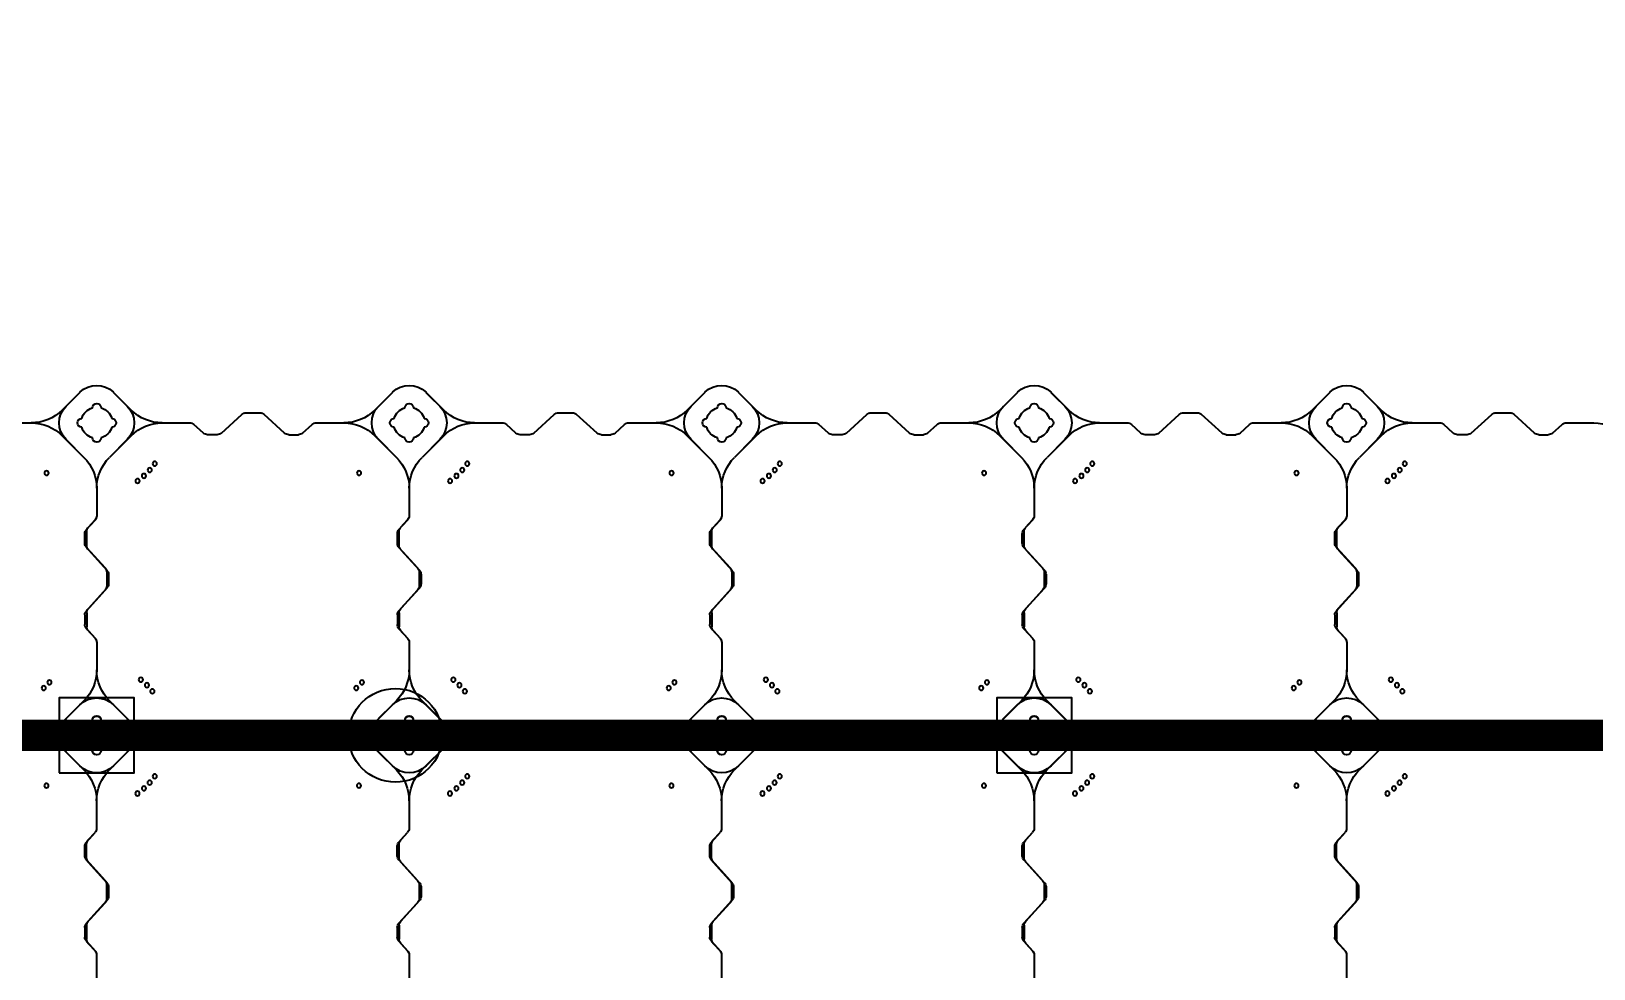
# Model space of a CAD drawing. Header units: millimetres. Extents: x -1612139 to -1260738, y 1141106 to 1536160.
# Drawn here: x -1316624 to -1314124, y 1255438 to 1256938 of the extents above; entities that cross this region are included whole.
import ezdxf

# ---------------------------------------------------------------- set-up
doc = ezdxf.new("R2010")
doc.units = ezdxf.units.MM
doc.header["$LTSCALE"] = 10
doc.layers.get('0').update_dxf_attribs({"linetype": 'CONTINUOUS'})
doc.layers.get('DEFPOINTS').update_dxf_attribs({"linetype": 'CONTINUOUS'})
doc.layers.add('W-FLOAT_BOWL浮筒', color=253, linetype='CONTINUOUS')
doc.styles.add('STANDARD_T3', font='simplex.shx', dxfattribs={"width": 0.7, "bigfont": 'gbcbig.shx'})
doc.dimstyles.new('W&&200', dxfattribs={"dimtxt": 700, "dimasz": 200, "dimexe": 500, "dimexo": 600, "dimgap": 200, "dimtad": 1, "dimdec": 0, "dimzin": 0, "dimdsep": 46, "dimtxsty": 'STANDARD_T3', "dimcen": 0.09, "dimclrd": 1, "dimclre": 1, "dimclrt": 7, "dimazin": 2, "dimtfac": 1, "dimtdec": 0, "dimtix": 1, "dimtmove": 2, "dimatfit": 3, "dimfxl": 100, "dimtolj": 1, "dimtzin": 0, "dimarcsym": 0})

# ---------------------------------------------------------------- blocks, each defined once
blk = doc.blocks.new('蓝色')
at = {"layer": 'W-FLOAT_BOWL浮筒', "color": 5}
for p, q in [((16506.3, 351.6), (16506.3, 395.8)), ((16506.3, 351.8), (16506.3, 395.8)), ((17006.3, 351.6), (17006.3, 395.8)), ((17006.3, 351.8), (17006.3, 395.8)), ((17506.3, 351.6), (17506.3, 395.8)), ((17506.3, 351.8), (17506.3, 395.8)), ((18006.3, 351.6), (18006.3, 395.8)), ((18006.3, 351.8), (18006.3, 395.8)), ((18506.3, 351.6), (18506.3, 395.8)), ((18506.3, 351.8), (18506.3, 395.8)), ((16489.9, 329.7), (16503.7, 344.9)), ((16490.3, 304.2), (16490.3, 326.5)), ((16492.9, 333.2), (16503.7, 345.1)), ((16989.9, 329.7), (17003.7, 344.9)), ((16990.3, 304.2), (16990.3, 326.5)), ((16992.9, 333.2), (17003.7, 345.1)), ((17489.9, 329.7), (17503.7, 344.9)), ((17490.3, 304.2), (17490.3, 326.5)), ((17492.9, 333.2), (17503.7, 345.1)), ((17989.9, 329.7), (18003.7, 344.9)), ((17990.3, 304.2), (17990.3, 326.5)), ((17992.9, 333.2), (18003.7, 345.1)), ((18489.9, 329.7), (18503.7, 344.9)), ((18490.3, 304.2), (18490.3, 326.5)), ((18492.9, 333.2), (18503.7, 345.1)), ((16487.3, 307.7), (16487.3, 323)), ((16489.9, 301), (16519.7, 268.2)), ((16987.3, 307.7), (16987.3, 323)), ((16989.9, 301), (17019.7, 268.2)), ((17487.3, 307.7), (17487.3, 323)), ((17489.9, 301), (17519.7, 268.2)), ((17987.3, 307.7), (17987.3, 323)), ((17989.9, 301), (18019.7, 268.2)), ((18487.3, 307.7), (18487.3, 323)), ((18489.9, 301), (18519.7, 268.2)), ((16492.9, 297.5), (16522.7, 264.7)), ((16992.9, 297.5), (17022.7, 264.7)), ((17492.9, 297.5), (17522.7, 264.7)), ((17992.9, 297.5), (18022.7, 264.7)), ((18492.9, 297.5), (18522.7, 264.7)), ((16522.3, 239.2), (16522.3, 261.5)), ((16525.3, 242.7), (16525.3, 258)), ((17022.3, 239.2), (17022.3, 261.5)), ((17025.3, 242.7), (17025.3, 258)), ((17522.3, 239.2), (17522.3, 261.5)), ((17525.3, 242.7), (17525.3, 258)), ((18022.3, 239.2), (18022.3, 261.5)), ((18025.3, 242.7), (18025.3, 258)), ((18522.3, 239.2), (18522.3, 261.5)), ((18525.3, 242.7), (18525.3, 258)), ((16489.9, 199.7), (16519.7, 232.5)), ((16492.9, 203.2), (16522.7, 236)), ((16989.9, 199.7), (17019.7, 232.5)), ((16992.9, 203.2), (17022.7, 236)), ((17489.9, 199.7), (17519.7, 232.5)), ((17492.9, 203.2), (17522.7, 236)), ((17989.9, 199.7), (18019.7, 232.5)), ((17992.9, 203.2), (18022.7, 236)), ((18489.9, 199.7), (18519.7, 232.5)), ((18492.9, 203.2), (18522.7, 236)), ((16487.3, 193), (16487.3, 177.7)), ((16490.3, 196.5), (16490.3, 174.2)), ((16987.3, 193), (16987.3, 177.7)), ((16990.3, 196.5), (16990.3, 174.2)), ((17487.3, 193), (17487.3, 177.7)), ((17490.3, 196.5), (17490.3, 174.2)), ((17987.3, 193), (17987.3, 177.7)), ((17990.3, 196.5), (17990.3, 174.2)), ((18487.3, 193), (18487.3, 177.7)), ((18490.3, 196.5), (18490.3, 174.2)), ((16489.9, 171), (16503.7, 155.8)), ((16492.9, 167.5), (16503.7, 155.6)), ((16989.9, 171), (17003.7, 155.8)), ((16992.9, 167.5), (17003.7, 155.6)), ((17489.9, 171), (17503.7, 155.8)), ((17492.9, 167.5), (17503.7, 155.6)), ((17989.9, 171), (18003.7, 155.8)), ((17992.9, 167.5), (18003.7, 155.6)), ((18489.9, 171), (18503.7, 155.8)), ((18492.9, 167.5), (18503.7, 155.6)), ((16506.3, 105.1), (16506.3, 149.1)), ((16506.3, 105.1), (16506.3, 148.9)), ((17006.3, 105.1), (17006.3, 149.1)), ((17006.3, 105.1), (17006.3, 148.9)), ((17506.3, 105.1), (17506.3, 149.1)), ((17506.3, 105.1), (17506.3, 148.9)), ((18006.3, 105.1), (18006.3, 149.1)), ((18006.3, 105.1), (18006.3, 148.9)), ((18506.3, 105.1), (18506.3, 149.1)), ((18506.3, 105.1), (18506.3, 148.9)), ((16451.1, 20.9), (16485.8, 55.6)), ((16457.5, 27.2), (16485.8, 55.5)), ((16561.6, 20.9), (16526.8, 55.6)), ((16555.2, 27.2), (16526.8, 55.5)), ((16951.1, 20.9), (16985.8, 55.6)), ((16957.5, 27.2), (16985.8, 55.5)), ((17061.6, 20.9), (17026.8, 55.6)), ((17055.2, 27.2), (17026.8, 55.5)), ((17451.1, 20.9), (17485.8, 55.6)), ((17457.5, 27.2), (17485.8, 55.5)), ((17561.6, 20.9), (17526.8, 55.6)), ((17555.2, 27.2), (17526.8, 55.5)), ((17951.1, 20.9), (17985.8, 55.6)), ((17957.5, 27.2), (17985.8, 55.5)), ((18061.6, 20.9), (18026.8, 55.6)), ((18055.2, 27.2), (18026.8, 55.5)), ((18451.1, 20.9), (18485.8, 55.6)), ((18457.5, 27.2), (18485.8, 55.5)), ((18561.6, 20.9), (18526.8, 55.6)), ((18555.2, 27.2), (18526.8, 55.5)), ((16357.6, 0.4), (16401.6, 0.4)), ((16610.9, 0.4), (16655.1, 0.4)), ((16677, 16.8), (16661.8, 3)), ((16699, 19.4), (16683.7, 19.4)), ((16705.7, 16.8), (16738.5, -13)), ((16807, 16.8), (16774.2, -13)), ((16813.7, 19.4), (16829, 19.4)), ((16835.7, 16.8), (16850.9, 3)), ((16857.6, 0.4), (16901.6, 0.4)), ((17110.9, 0.4), (17155.1, 0.4)), ((17177, 16.8), (17161.8, 3)), ((17199, 19.4), (17183.7, 19.4)), ((17205.7, 16.8), (17238.5, -13)), ((17307, 16.8), (17274.2, -13)), ((17313.7, 19.4), (17329, 19.4)), ((17335.7, 16.8), (17350.9, 3)), ((17357.6, 0.4), (17401.6, 0.4)), ((17610.9, 0.4), (17655.1, 0.4)), ((17677, 16.8), (17661.8, 3)), ((17699, 19.4), (17683.7, 19.4)), ((17705.7, 16.8), (17738.5, -13)), ((17807, 16.8), (17774.2, -13)), ((17813.7, 19.4), (17829, 19.4)), ((17835.7, 16.8), (17850.9, 3)), ((17857.6, 0.4), (17901.6, 0.4)), ((18110.9, 0.4), (18155.1, 0.4)), ((18177, 16.8), (18161.8, 3)), ((18199, 19.4), (18183.7, 19.4)), ((18205.7, 16.8), (18238.5, -13)), ((18307, 16.8), (18274.2, -13)), ((18313.7, 19.4), (18329, 19.4)), ((18335.7, 16.8), (18350.9, 3)), ((18357.6, 0.4), (18401.6, 0.4)), ((18610.9, 0.4), (18655.1, 0.4)), ((18677, 16.8), (18661.8, 3)), ((18699, 19.4), (18683.7, 19.4)), ((18705.7, 16.8), (18738.5, -13)), ((18807, 16.8), (18774.2, -13)), ((18813.7, 19.4), (18829, 19.4)), ((18835.7, 16.8), (18850.9, 3)), ((18857.6, 0.4), (18901.6, 0.4)), ((16479.5, -48.4), (16451.2, -20.1)), ((16533.2, -48.4), (16561.5, -20.1)), ((16745.2, -15.6), (16767.5, -15.6)), ((16979.5, -48.4), (16951.2, -20.1)), ((17033.2, -48.4), (17061.5, -20.1)), ((17245.2, -15.6), (17267.5, -15.6)), ((17479.5, -48.4), (17451.2, -20.1)), ((17533.2, -48.4), (17561.5, -20.1)), ((17745.2, -15.6), (17767.5, -15.6)), ((17979.5, -48.4), (17951.2, -20.1)), ((18033.2, -48.4), (18061.5, -20.1)), ((18245.2, -15.6), (18267.5, -15.6)), ((18479.5, -48.4), (18451.2, -20.1)), ((18533.2, -48.4), (18561.5, -20.1)), ((18745.2, -15.6), (18767.5, -15.6)), ((16479.4, -48.4), (16457.5, -26.5)), ((16555.2, -26.5), (16533.2, -48.4)), ((16979.4, -48.4), (16957.5, -26.5)), ((17055.2, -26.5), (17033.2, -48.4)), ((17479.4, -48.4), (17457.5, -26.5)), ((17555.2, -26.5), (17533.2, -48.4)), ((17979.4, -48.4), (17957.5, -26.5)), ((18055.2, -26.5), (18033.2, -48.4)), ((18479.4, -48.4), (18457.5, -26.5)), ((18555.2, -26.5), (18533.2, -48.4))]:
    blk.add_line(p, q, dxfattribs=at)
for centre in [(16426, 80.7), (16571.6, 93.3), (16581.9, 85.1), (16591.1, 75.9), (16926, 80.7), (17071.6, 93.3), (17081.9, 85.1), (17091.1, 75.9), (17426, 80.7), (17571.6, 93.3), (17581.9, 85.1), (17591.1, 75.9), (17926, 80.7), (18071.6, 93.3), (18081.9, 85.1), (18091.1, 75.9), (18426, 80.7), (18571.6, 93.3), (18581.9, 85.1), (18591.1, 75.9), (16599.2, 65.7), (17099.2, 65.7), (17599.2, 65.7), (18099.2, 65.7), (18599.2, 65.7)]:
    blk.add_circle(centre, 3.5, dxfattribs=at)
for centre, radius, start, end in [((16496.3, 351.8), 10, 317.7263, 0), ((16496.3, 351.6), 10, 317.7263, 0), ((16996.3, 351.8), 10, 317.7263, 0), ((16996.3, 351.6), 10, 317.7263, 0), ((17496.3, 351.8), 10, 317.7263, 0), ((17496.3, 351.6), 10, 317.7263, 0), ((17996.3, 351.8), 10, 317.7263, 0), ((17996.3, 351.6), 10, 317.7263, 0), ((18496.3, 351.8), 10, 317.7263, 0), ((18496.3, 351.6), 10, 317.7263, 0), ((16497.3, 323), 10, 137.7263, 180), ((16500.3, 326.5), 10, 137.7263, 180), ((16997.3, 323), 10, 137.7263, 180), ((17000.3, 326.5), 10, 137.7263, 180), ((17497.3, 323), 10, 137.7263, 180), ((17500.3, 326.5), 10, 137.7263, 180), ((17997.3, 323), 10, 137.7263, 180), ((18000.3, 326.5), 10, 137.7263, 180), ((18497.3, 323), 10, 137.7263, 180), ((18500.3, 326.5), 10, 137.7263, 180), ((16497.3, 307.7), 10, 180, 222.2737), ((16500.3, 304.2), 10, 180, 222.2737), ((16997.3, 307.7), 10, 180, 222.2737), ((17000.3, 304.2), 10, 180, 222.2737), ((17497.3, 307.7), 10, 180, 222.2737), ((17500.3, 304.2), 10, 180, 222.2737), ((17997.3, 307.7), 10, 180, 222.2737), ((18000.3, 304.2), 10, 180, 222.2737), ((18497.3, 307.7), 10, 180, 222.2737), ((18500.3, 304.2), 10, 180, 222.2737), ((16512.3, 261.5), 10, 0, 42.2737), ((16515.3, 258), 10, 0, 42.2737), ((17012.3, 261.5), 10, 0, 42.2737), ((17015.3, 258), 10, 0, 42.2737), ((17512.3, 261.5), 10, 0, 42.2737), ((17515.3, 258), 10, 0, 42.2737), ((18012.3, 261.5), 10, 0, 42.2737), ((18015.3, 258), 10, 0, 42.2737), ((18512.3, 261.5), 10, 0, 42.2737), ((18515.3, 258), 10, 0, 42.2737), ((16512.3, 239.2), 10, 317.7263, 0), ((16515.3, 242.7), 10, 317.7263, 0), ((17012.3, 239.2), 10, 317.7263, 0), ((17015.3, 242.7), 10, 317.7263, 0), ((17512.3, 239.2), 10, 317.7263, 0), ((17515.3, 242.7), 10, 317.7263, 0), ((18012.3, 239.2), 10, 317.7263, 0), ((18015.3, 242.7), 10, 317.7263, 0), ((18512.3, 239.2), 10, 317.7263, 0), ((18515.3, 242.7), 10, 317.7263, 0), ((16500.3, 196.5), 10, 137.7263, 180), ((17000.3, 196.5), 10, 137.7263, 180), ((17500.3, 196.5), 10, 137.7263, 180), ((18000.3, 196.5), 10, 137.7263, 180), ((18500.3, 196.5), 10, 137.7263, 180), ((16497.3, 193), 10, 137.7263, 180), ((16497.3, 177.7), 10, 180, 222.2737), ((16997.3, 193), 10, 137.7263, 180), ((16997.3, 177.7), 10, 180, 222.2737), ((17497.3, 193), 10, 137.7263, 180), ((17497.3, 177.7), 10, 180, 222.2737), ((17997.3, 193), 10, 137.7263, 180), ((17997.3, 177.7), 10, 180, 222.2737), ((18497.3, 193), 10, 137.7263, 180), ((18497.3, 177.7), 10, 180, 222.2737), ((16500.3, 174.2), 10, 180, 222.2737), ((16496.3, 149.1), 10, 0, 42.2737), ((16496.3, 148.9), 10, 0, 42.2737), ((17000.3, 174.2), 10, 180, 222.2737), ((16996.3, 149.1), 10, 0, 42.2737), ((16996.3, 148.9), 10, 0, 42.2737), ((17500.3, 174.2), 10, 180, 222.2737), ((17496.3, 149.1), 10, 0, 42.2737), ((17496.3, 148.9), 10, 0, 42.2737), ((18000.3, 174.2), 10, 180, 222.2737), ((17996.3, 149.1), 10, 0, 42.2737), ((17996.3, 148.9), 10, 0, 42.2737), ((18500.3, 174.2), 10, 180, 222.2737), ((18496.3, 149.1), 10, 0, 42.2737), ((18496.3, 148.9), 10, 0, 42.2737), ((16436.3, 105.1), 70, 315, 0), ((16436.3, 105), 70, 315, 0), ((16576.3, 105.1), 70, 180, 225), ((16576.3, 105), 70, 180, 225), ((16936.3, 105.1), 70, 315, 0), ((16936.3, 105), 70, 315, 0), ((17076.3, 105.1), 70, 180, 225), ((17076.3, 105), 70, 180, 225), ((17436.3, 105.1), 70, 315, 0), ((17436.3, 105), 70, 315, 0), ((17576.3, 105.1), 70, 180, 225), ((17576.3, 105), 70, 180, 225), ((17936.3, 105.1), 70, 315, 0), ((17936.3, 105), 70, 315, 0), ((18076.3, 105.1), 70, 180, 225), ((18076.3, 105), 70, 180, 225), ((18436.3, 105.1), 70, 315, 0), ((18436.3, 105), 70, 315, 0), ((18576.3, 105.1), 70, 180, 225), ((18576.3, 105), 70, 180, 225), ((16484.4, 0.3), 38, 135, 225), ((16506.3, 24.4), 7, 0, 180), ((16506.3, 24.4), 7, 0, 180), ((16528.3, 0.3), 38, 315, 45), ((16984.4, 0.3), 38, 135, 225), ((17006.3, 24.4), 7, 0, 180), ((17006.3, 24.4), 7, 0, 180), ((17028.3, 0.3), 38, 315, 45), ((17484.4, 0.3), 38, 135, 225), ((17506.3, 24.4), 7, 0, 180), ((17506.3, 24.4), 7, 0, 180), ((17528.3, 0.3), 38, 315, 45), ((17984.4, 0.3), 38, 135, 225), ((18006.3, 24.4), 7, 0, 180), ((18006.3, 24.4), 7, 0, 180), ((18028.3, 0.3), 38, 315, 45), ((18484.4, 0.3), 38, 135, 225), ((18506.3, 24.4), 7, 0, 180), ((18506.3, 24.4), 7, 0, 180), ((18528.3, 0.3), 38, 315, 45), ((16401.6, 70.4), 70, 270, 315), ((16401.7, -69.6), 70, 45, 90), ((16482.3, 0.4), 7, 90, 270), ((16482.3, 0.4), 7, 90, 270), ((16506.3, 0.4), 25, 106.2602, 163.7398), ((16506.3, 0.4), 25, 106.2602, 163.7398), ((16506.3, 0.4), 25, 16.2602, 73.7398), ((16506.3, 0.4), 25, 16.2602, 73.7398), ((16530.3, 0.4), 7, 270, 90), ((16530.3, 0.4), 7, 270, 90), ((16611, -69.6), 70, 90, 135), ((16611.1, 70.4), 70, 225, 270), ((16655.1, 10.4), 10, 270, 312.2737), ((16683.7, 9.4), 10, 90, 132.2737), ((16699, 9.4), 10, 47.7263, 90), ((16813.7, 9.4), 10, 90, 132.2737), ((16829, 9.4), 10, 47.7263, 90), ((16857.6, 10.4), 10, 227.7263, 270), ((16901.6, 70.4), 70, 270, 315), ((16901.7, -69.6), 70, 45, 90), ((16982.3, 0.4), 7, 90, 270), ((16982.3, 0.4), 7, 90, 270), ((17006.3, 0.4), 25, 106.2602, 163.7398), ((17006.3, 0.4), 25, 106.2602, 163.7398), ((17006.3, 0.4), 25, 16.2602, 73.7398), ((17006.3, 0.4), 25, 16.2602, 73.7398), ((17030.3, 0.4), 7, 270, 90), ((17030.3, 0.4), 7, 270, 90), ((17111, -69.6), 70, 90, 135), ((17111.1, 70.4), 70, 225, 270), ((17155.1, 10.4), 10, 270, 312.2737), ((17183.7, 9.4), 10, 90, 132.2737), ((17199, 9.4), 10, 47.7263, 90), ((17313.7, 9.4), 10, 90, 132.2737), ((17329, 9.4), 10, 47.7263, 90), ((17357.6, 10.4), 10, 227.7263, 270), ((17401.6, 70.4), 70, 270, 315), ((17401.7, -69.6), 70, 45, 90), ((17482.3, 0.4), 7, 90, 270), ((17482.3, 0.4), 7, 90, 270), ((17506.3, 0.4), 25, 106.2602, 163.7398), ((17506.3, 0.4), 25, 106.2602, 163.7398), ((17506.3, 0.4), 25, 16.2602, 73.7398), ((17506.3, 0.4), 25, 16.2602, 73.7398), ((17530.3, 0.4), 7, 270, 90), ((17530.3, 0.4), 7, 270, 90), ((17611, -69.6), 70, 90, 135), ((17611.1, 70.4), 70, 225, 270), ((17655.1, 10.4), 10, 270, 312.2737), ((17683.7, 9.4), 10, 90, 132.2737), ((17699, 9.4), 10, 47.7263, 90), ((17813.7, 9.4), 10, 90, 132.2737), ((17829, 9.4), 10, 47.7263, 90), ((17857.6, 10.4), 10, 227.7263, 270), ((17901.6, 70.4), 70, 270, 315), ((17901.7, -69.6), 70, 45, 90), ((17982.3, 0.4), 7, 90, 270), ((17982.3, 0.4), 7, 90, 270), ((18006.3, 0.4), 25, 106.2602, 163.7398), ((18006.3, 0.4), 25, 106.2602, 163.7398), ((18006.3, 0.4), 25, 16.2602, 73.7398), ((18006.3, 0.4), 25, 16.2602, 73.7398), ((18030.3, 0.4), 7, 270, 90), ((18030.3, 0.4), 7, 270, 90), ((18111, -69.6), 70, 90, 135), ((18111.1, 70.4), 70, 225, 270), ((18155.1, 10.4), 10, 270, 312.2737), ((18183.7, 9.4), 10, 90, 132.2737), ((18199, 9.4), 10, 47.7263, 90), ((18313.7, 9.4), 10, 90, 132.2737), ((18329, 9.4), 10, 47.7263, 90), ((18357.6, 10.4), 10, 227.7263, 270), ((18401.6, 70.4), 70, 270, 315), ((18401.7, -69.6), 70, 45, 90), ((18482.3, 0.4), 7, 90, 270), ((18482.3, 0.4), 7, 90, 270), ((18506.3, 0.4), 25, 106.2602, 163.7398), ((18506.3, 0.4), 25, 106.2602, 163.7398), ((18506.3, 0.4), 25, 16.2602, 73.7398), ((18506.3, 0.4), 25, 16.2602, 73.7398), ((18530.3, 0.4), 7, 270, 90), ((18530.3, 0.4), 7, 270, 90), ((18611, -69.6), 70, 90, 135), ((18611.1, 70.4), 70, 225, 270), ((18655.1, 10.4), 10, 270, 312.2737), ((18683.7, 9.4), 10, 90, 132.2737), ((18699, 9.4), 10, 47.7263, 90), ((18813.7, 9.4), 10, 90, 132.2737), ((18829, 9.4), 10, 47.7263, 90), ((18857.6, 10.4), 10, 227.7263, 270), ((18901.6, 70.4), 70, 270, 315), ((16506.3, 0.4), 25, 196.2602, 253.7398), ((16506.3, 0.4), 25, 196.2602, 253.7398), ((16506.3, -23.6), 7, 180, 0), ((16506.3, -23.6), 7, 180, 0), ((16506.3, 0.4), 25, 286.2602, 343.7398), ((16506.3, 0.4), 25, 286.2602, 343.7398), ((16745.2, -5.6), 10, 227.7263, 270), ((16767.5, -5.6), 10, 270, 312.2737), ((17006.3, 0.4), 25, 196.2602, 253.7398), ((17006.3, 0.4), 25, 196.2602, 253.7398), ((17006.3, -23.6), 7, 180, 0), ((17006.3, -23.6), 7, 180, 0), ((17006.3, 0.4), 25, 286.2602, 343.7398), ((17006.3, 0.4), 25, 286.2602, 343.7398), ((17245.2, -5.6), 10, 227.7263, 270), ((17267.5, -5.6), 10, 270, 312.2737), ((17506.3, 0.4), 25, 196.2602, 253.7398), ((17506.3, 0.4), 25, 196.2602, 253.7398), ((17506.3, -23.6), 7, 180, 0), ((17506.3, -23.6), 7, 180, 0), ((17506.3, 0.4), 25, 286.2602, 343.7398), ((17506.3, 0.4), 25, 286.2602, 343.7398), ((17745.2, -5.6), 10, 227.7263, 270), ((17767.5, -5.6), 10, 270, 312.2737), ((18006.3, 0.4), 25, 196.2602, 253.7398), ((18006.3, 0.4), 25, 196.2602, 253.7398), ((18006.3, -23.6), 7, 180, 0), ((18006.3, -23.6), 7, 180, 0), ((18006.3, 0.4), 25, 286.2602, 343.7398), ((18006.3, 0.4), 25, 286.2602, 343.7398), ((18245.2, -5.6), 10, 227.7263, 270), ((18267.5, -5.6), 10, 270, 312.2737), ((18506.3, 0.4), 25, 196.2602, 253.7398), ((18506.3, 0.4), 25, 196.2602, 253.7398), ((18506.3, -23.6), 7, 180, 0), ((18506.3, -23.6), 7, 180, 0), ((18506.3, 0.4), 25, 286.2602, 343.7398), ((18506.3, 0.4), 25, 286.2602, 343.7398), ((18745.2, -5.6), 10, 227.7263, 270), ((18767.5, -5.6), 10, 270, 312.2737), ((16506.3, -21.6), 38, 225, 315), ((16506.4, -21.6), 38, 225, 315), ((17006.3, -21.6), 38, 225, 315), ((17006.4, -21.6), 38, 225, 315), ((17506.3, -21.6), 38, 225, 315), ((17506.4, -21.6), 38, 225, 315), ((18006.3, -21.6), 38, 225, 315), ((18006.4, -21.6), 38, 225, 315), ((18506.3, -21.6), 38, 225, 315), ((18506.4, -21.6), 38, 225, 315)]:
    blk.add_arc(centre, radius, start, end, dxfattribs=at)
blk = doc.blocks.new('橙色')
at = {"layer": 'W-FLOAT_BOWL浮筒', "color": 30}
for p, q in [((16973.2, 548.8), (16944.8, 520.5)), ((16951.2, 526.9), (16973.1, 548.8)), ((17026.8, 548.8), (17055.2, 520.5)), ((17026.9, 548.8), (17048.8, 526.9)), ((17473.2, 548.8), (17444.8, 520.5)), ((17451.2, 526.9), (17473.1, 548.8)), ((17526.8, 548.8), (17555.2, 520.5)), ((17526.9, 548.8), (17548.8, 526.9)), ((17973.2, 548.8), (17944.8, 520.5)), ((17951.2, 526.9), (17973.1, 548.8)), ((18026.8, 548.8), (18055.2, 520.5)), ((18026.9, 548.8), (18048.8, 526.9)), ((18473.2, 548.8), (18444.8, 520.5)), ((18451.2, 526.9), (18473.1, 548.8)), ((18526.8, 548.8), (18555.2, 520.5)), ((18526.9, 548.8), (18548.8, 526.9)), ((18973.2, 548.8), (18944.8, 520.5)), ((18951.2, 526.9), (18973.1, 548.8)), ((19026.8, 548.8), (19055.2, 520.5)), ((19026.9, 548.8), (19048.8, 526.9)), ((17167.1, 513.4), (17155.3, 502.6)), ((17196.1, 516), (17173.9, 516)), ((17202.9, 513.4), (17235.6, 483.6)), ((17297.1, 513.4), (17264.4, 483.6)), ((17303.9, 516), (17326.1, 516)), ((17332.9, 513.4), (17344.7, 502.6)), ((17667.1, 513.4), (17655.3, 502.6)), ((17696.1, 516), (17673.9, 516)), ((17702.9, 513.4), (17735.6, 483.6)), ((17797.1, 513.4), (17764.4, 483.6)), ((17803.9, 516), (17826.1, 516)), ((17832.9, 513.4), (17844.7, 502.6)), ((18167.1, 513.4), (18155.3, 502.6)), ((18196.1, 516), (18173.9, 516)), ((18202.9, 513.4), (18235.6, 483.6)), ((18297.1, 513.4), (18264.4, 483.6)), ((18303.9, 516), (18326.1, 516)), ((18332.9, 513.4), (18344.7, 502.6)), ((18667.1, 513.4), (18655.3, 502.6)), ((18696.1, 516), (18673.9, 516)), ((18702.9, 513.4), (18735.6, 483.6)), ((18797.1, 513.4), (18764.4, 483.6)), ((18803.9, 516), (18826.1, 516)), ((18832.9, 513.4), (18844.7, 502.6)), ((19167.1, 513.4), (19155.3, 502.6)), ((19196.1, 516), (19173.9, 516)), ((19202.9, 513.4), (19235.6, 483.6)), ((19297.1, 513.4), (19264.4, 483.6)), ((19303.9, 516), (19326.1, 516)), ((19332.9, 513.4), (19344.7, 502.6)), ((16851.5, 500), (16895.3, 500)), ((16979.5, 444.8), (16944.8, 479.5)), ((17020.5, 444.8), (17055.2, 479.5)), ((17104.6, 500), (17148.5, 500)), ((17242.4, 481), (17257.6, 481)), ((17351.5, 500), (17395.3, 500)), ((17479.5, 444.8), (17444.8, 479.5)), ((17520.5, 444.8), (17555.2, 479.5)), ((17604.6, 500), (17648.5, 500)), ((17742.4, 481), (17757.6, 481)), ((17851.5, 500), (17895.3, 500)), ((17979.5, 444.8), (17944.8, 479.5)), ((18020.5, 444.8), (18055.2, 479.5)), ((18104.6, 500), (18148.5, 500)), ((18242.4, 481), (18257.6, 481)), ((18351.5, 500), (18395.3, 500)), ((18479.5, 444.8), (18444.8, 479.5)), ((18520.5, 444.8), (18555.2, 479.5)), ((18604.6, 500), (18648.5, 500)), ((18742.4, 481), (18757.6, 481)), ((18851.5, 500), (18895.3, 500)), ((18979.5, 444.8), (18944.8, 479.5)), ((19020.5, 444.8), (19055.2, 479.5)), ((19104.6, 500), (19148.5, 500)), ((19242.4, 481), (19257.6, 481)), ((19351.5, 500), (19395.3, 500)), ((16951.2, 473.2), (16979.5, 444.8)), ((17048.8, 473.2), (17020.5, 444.8)), ((17451.2, 473.2), (17479.5, 444.8)), ((17548.8, 473.2), (17520.5, 444.8)), ((17951.2, 473.2), (17979.5, 444.8)), ((18048.8, 473.2), (18020.5, 444.8)), ((18451.2, 473.2), (18479.5, 444.8)), ((18548.8, 473.2), (18520.5, 444.8)), ((18951.2, 473.2), (18979.5, 444.8)), ((19048.8, 473.2), (19020.5, 444.8)), ((17000, 351.3), (17000, 395.4)), ((17000, 351.5), (17000, 395.4)), ((17500, 351.3), (17500, 395.4)), ((17500, 351.5), (17500, 395.4)), ((18000, 351.3), (18000, 395.4)), ((18000, 351.5), (18000, 395.4)), ((18500, 351.3), (18500, 395.4)), ((18500, 351.5), (18500, 395.4)), ((19000, 351.3), (19000, 395.4)), ((19000, 351.5), (19000, 395.4)), ((16983.6, 329.4), (16997.4, 344.5)), ((16984, 303.9), (16984, 326.1)), ((16986.6, 332.9), (16997.4, 344.7)), ((17483.6, 329.4), (17497.4, 344.5)), ((17484, 303.9), (17484, 326.1)), ((17486.6, 332.9), (17497.4, 344.7)), ((17983.6, 329.4), (17997.4, 344.5)), ((17984, 303.9), (17984, 326.1)), ((17986.6, 332.9), (17997.4, 344.7)), ((18483.6, 329.4), (18497.4, 344.5)), ((18484, 303.9), (18484, 326.1)), ((18486.6, 332.9), (18497.4, 344.7)), ((18983.6, 329.4), (18997.4, 344.5)), ((18984, 303.9), (18984, 326.1)), ((18986.6, 332.9), (18997.4, 344.7)), ((16981, 307.4), (16981, 322.6)), ((16983.6, 300.6), (17013.4, 267.9)), ((17481, 307.4), (17481, 322.6)), ((17483.6, 300.6), (17513.4, 267.9)), ((17981, 307.4), (17981, 322.6)), ((17983.6, 300.6), (18013.4, 267.9)), ((18481, 307.4), (18481, 322.6)), ((18483.6, 300.6), (18513.4, 267.9)), ((18981, 307.4), (18981, 322.6)), ((18983.6, 300.6), (19013.4, 267.9)), ((16986.6, 297.1), (17016.4, 264.4)), ((17486.6, 297.1), (17516.4, 264.4)), ((17986.6, 297.1), (18016.4, 264.4)), ((18486.6, 297.1), (18516.4, 264.4)), ((18986.6, 297.1), (19016.4, 264.4)), ((17016, 238.9), (17016, 261.1)), ((17019, 242.4), (17019, 257.6)), ((17516, 238.9), (17516, 261.1)), ((17519, 242.4), (17519, 257.6)), ((18016, 238.9), (18016, 261.1)), ((18019, 242.4), (18019, 257.6)), ((18516, 238.9), (18516, 261.1)), ((18519, 242.4), (18519, 257.6)), ((19016, 238.9), (19016, 261.1)), ((19019, 242.4), (19019, 257.6)), ((16983.6, 199.4), (17013.4, 232.1)), ((16986.6, 202.9), (17016.4, 235.6)), ((17483.6, 199.4), (17513.4, 232.1)), ((17486.6, 202.9), (17516.4, 235.6)), ((17983.6, 199.4), (18013.4, 232.1)), ((17986.6, 202.9), (18016.4, 235.6)), ((18483.6, 199.4), (18513.4, 232.1)), ((18486.6, 202.9), (18516.4, 235.6)), ((18983.6, 199.4), (19013.4, 232.1)), ((18986.6, 202.9), (19016.4, 235.6)), ((16981, 192.6), (16981, 177.4)), ((16984, 196.1), (16984, 173.9)), ((17481, 192.6), (17481, 177.4)), ((17484, 196.1), (17484, 173.9)), ((17981, 192.6), (17981, 177.4)), ((17984, 196.1), (17984, 173.9)), ((18481, 192.6), (18481, 177.4)), ((18484, 196.1), (18484, 173.9)), ((18981, 192.6), (18981, 177.4)), ((18984, 196.1), (18984, 173.9)), ((16983.6, 170.6), (16997.4, 155.5)), ((16986.6, 167.1), (16997.4, 155.3)), ((17483.6, 170.6), (17497.4, 155.5)), ((17486.6, 167.1), (17497.4, 155.3)), ((17983.6, 170.6), (17997.4, 155.5)), ((17986.6, 167.1), (17997.4, 155.3)), ((18483.6, 170.6), (18497.4, 155.5)), ((18486.6, 167.1), (18497.4, 155.3)), ((18983.6, 170.6), (18997.4, 155.5)), ((18986.6, 167.1), (18997.4, 155.3)), ((17000, 104.7), (17000, 148.7)), ((17000, 104.7), (17000, 148.5)), ((17500, 104.7), (17500, 148.7)), ((17500, 104.7), (17500, 148.5)), ((18000, 104.7), (18000, 148.7)), ((18000, 104.7), (18000, 148.5)), ((18500, 104.7), (18500, 148.7)), ((18500, 104.7), (18500, 148.5)), ((19000, 104.7), (19000, 148.7)), ((19000, 104.7), (19000, 148.5)), ((16944.8, 20.5), (16979.5, 55.2)), ((16951.2, 26.8), (16979.5, 55.2)), ((17048.8, 26.8), (17020.5, 55.2)), ((17055.2, 20.5), (17020.5, 55.2)), ((17444.8, 20.5), (17479.5, 55.2)), ((17451.2, 26.8), (17479.5, 55.2)), ((17548.8, 26.8), (17520.5, 55.2)), ((17555.2, 20.5), (17520.5, 55.2)), ((17944.8, 20.5), (17979.5, 55.2)), ((17951.2, 26.8), (17979.5, 55.2)), ((18048.8, 26.8), (18020.5, 55.2)), ((18055.2, 20.5), (18020.5, 55.2)), ((18444.8, 20.5), (18479.5, 55.2)), ((18451.2, 26.8), (18479.5, 55.2)), ((18548.8, 26.8), (18520.5, 55.2)), ((18555.2, 20.5), (18520.5, 55.2)), ((18944.8, 20.5), (18979.5, 55.2)), ((18951.2, 26.8), (18979.5, 55.2)), ((19048.8, 26.8), (19020.5, 55.2)), ((19055.2, 20.5), (19020.5, 55.2)), ((16851.3, 0), (16895.3, 0)), ((17104.6, 0), (17148.7, 0)), ((17170.6, 16.4), (17155.5, 2.6)), ((17192.6, 19), (17177.4, 19)), ((17199.4, 16.4), (17232.1, -13.4)), ((17300.6, 16.4), (17267.9, -13.4)), ((17307.4, 19), (17322.6, 19)), ((17329.4, 16.4), (17344.5, 2.6)), ((17351.3, 0), (17395.3, 0)), ((17604.6, 0), (17648.7, 0)), ((17670.6, 16.4), (17655.5, 2.6)), ((17692.6, 19), (17677.4, 19)), ((17699.4, 16.4), (17732.1, -13.4)), ((17800.6, 16.4), (17767.9, -13.4)), ((17807.4, 19), (17822.6, 19)), ((17829.4, 16.4), (17844.5, 2.6)), ((17851.3, 0), (17895.3, 0)), ((18104.6, 0), (18148.7, 0)), ((18170.6, 16.4), (18155.5, 2.6)), ((18192.6, 19), (18177.4, 19)), ((18199.4, 16.4), (18232.1, -13.4)), ((18300.6, 16.4), (18267.9, -13.4)), ((18307.4, 19), (18322.6, 19)), ((18329.4, 16.4), (18344.5, 2.6)), ((18351.3, 0), (18395.3, 0)), ((18604.6, 0), (18648.7, 0)), ((18670.6, 16.4), (18655.5, 2.6)), ((18692.6, 19), (18677.4, 19)), ((18699.4, 16.4), (18732.1, -13.4)), ((18800.6, 16.4), (18767.9, -13.4)), ((18807.4, 19), (18822.6, 19)), ((18829.4, 16.4), (18844.5, 2.6)), ((18851.3, 0), (18895.3, 0)), ((19104.6, 0), (19148.7, 0)), ((19170.6, 16.4), (19155.5, 2.6)), ((19192.6, 19), (19177.4, 19)), ((19199.4, 16.4), (19232.1, -13.4)), ((19300.6, 16.4), (19267.9, -13.4)), ((19307.4, 19), (19322.6, 19)), ((19329.4, 16.4), (19344.5, 2.6)), ((19351.3, 0), (19395.3, 0)), ((16973.2, -48.8), (16944.8, -20.5)), ((17026.8, -48.8), (17055.2, -20.5)), ((17238.9, -16), (17261.1, -16)), ((17473.2, -48.8), (17444.8, -20.5)), ((17526.8, -48.8), (17555.2, -20.5)), ((17738.9, -16), (17761.1, -16)), ((17973.2, -48.8), (17944.8, -20.5)), ((18026.8, -48.8), (18055.2, -20.5)), ((18238.9, -16), (18261.1, -16)), ((18473.2, -48.8), (18444.8, -20.5)), ((18526.8, -48.8), (18555.2, -20.5)), ((18738.9, -16), (18761.1, -16)), ((18973.2, -48.8), (18944.8, -20.5)), ((19026.8, -48.8), (19055.2, -20.5)), ((19238.9, -16), (19261.1, -16)), ((16973.1, -48.8), (16951.2, -26.9)), ((17048.8, -26.9), (17026.9, -48.8)), ((17473.1, -48.8), (17451.2, -26.9)), ((17548.8, -26.9), (17526.9, -48.8)), ((17973.1, -48.8), (17951.2, -26.9)), ((18048.8, -26.9), (18026.9, -48.8)), ((18473.1, -48.8), (18451.2, -26.9)), ((18548.8, -26.9), (18526.9, -48.8)), ((18973.1, -48.8), (18951.2, -26.9)), ((19048.8, -26.9), (19026.9, -48.8))]:
    blk.add_line(p, q, dxfattribs=at)
for centre in [(16915.2, 424.4), (17089, 429.4), (17415.2, 424.4), (17589, 429.4), (17915.2, 424.4), (18089, 429.4), (18415.2, 424.4), (18589, 429.4), (18915.2, 424.4), (19089, 429.4), (16924.4, 415.2), (17070.6, 411), (17080.3, 419.7), (17424.4, 415.2), (17570.6, 411), (17580.3, 419.7), (17924.4, 415.2), (18070.6, 411), (18080.3, 419.7), (18424.4, 415.2), (18570.6, 411), (18580.3, 419.7), (18924.4, 415.2), (19070.6, 411), (19080.3, 419.7), (16919.7, 80.3), (17065.3, 92.9), (17075.6, 84.8), (17084.8, 75.6), (17419.7, 80.3), (17565.3, 92.9), (17575.6, 84.8), (17584.8, 75.6), (17919.7, 80.3), (18065.3, 92.9), (18075.6, 84.8), (18084.8, 75.6), (18419.7, 80.3), (18565.3, 92.9), (18575.6, 84.8), (18584.8, 75.6), (18919.7, 80.3), (19065.3, 92.9), (19075.6, 84.8), (19084.8, 75.6), (17092.9, 65.3), (17592.9, 65.3), (18092.9, 65.3), (18592.9, 65.3), (19092.9, 65.3)]:
    blk.add_circle(centre, 3.5, dxfattribs=at)
for centre, radius, start, end in [((17000, 522), 38, 45, 135), ((17000, 522), 38, 45, 135), ((17500, 522), 38, 45, 135), ((17500, 522), 38, 45, 135), ((18000, 522), 38, 45, 135), ((18000, 522), 38, 45, 135), ((18500, 522), 38, 45, 135), ((18500, 522), 38, 45, 135), ((19000, 522), 38, 45, 135), ((19000, 522), 38, 45, 135), ((16978, 500), 38, 135, 225), ((17000, 524), 7, 0, 180), ((17000, 524), 7, 0, 180), ((17022, 500), 38, 315, 45), ((17478, 500), 38, 135, 225), ((17500, 524), 7, 0, 180), ((17500, 524), 7, 0, 180), ((17522, 500), 38, 315, 45), ((17978, 500), 38, 135, 225), ((18000, 524), 7, 0, 180), ((18000, 524), 7, 0, 180), ((18022, 500), 38, 315, 45), ((18478, 500), 38, 135, 225), ((18500, 524), 7, 0, 180), ((18500, 524), 7, 0, 180), ((18522, 500), 38, 315, 45), ((18978, 500), 38, 135, 225), ((19000, 524), 7, 0, 180), ((19000, 524), 7, 0, 180), ((19022, 500), 38, 315, 45), ((16895.3, 570), 70, 270, 315), ((16976, 500), 7, 90, 270), ((16976, 500), 7, 90, 270), ((17000, 500), 25, 106.2602, 163.7398), ((17000, 500), 25, 106.2602, 163.7398), ((17000, 500), 25, 16.2602, 73.7398), ((17000, 500), 25, 16.2602, 73.7398), ((17024, 500), 7, 270, 90), ((17024, 500), 7, 270, 90), ((17104.7, 570), 70, 225, 270), ((17148.5, 510), 10, 270, 312.2737), ((17173.9, 506), 10, 90, 132.2737), ((17196.1, 506), 10, 47.7263, 90), ((17303.9, 506), 10, 90, 132.2737), ((17326.1, 506), 10, 47.7263, 90), ((17351.5, 510), 10, 227.7263, 270), ((17395.3, 570), 70, 270, 315), ((17476, 500), 7, 90, 270), ((17476, 500), 7, 90, 270), ((17500, 500), 25, 106.2602, 163.7398), ((17500, 500), 25, 106.2602, 163.7398), ((17500, 500), 25, 16.2602, 73.7398), ((17500, 500), 25, 16.2602, 73.7398), ((17524, 500), 7, 270, 90), ((17524, 500), 7, 270, 90), ((17604.7, 570), 70, 225, 270), ((17648.5, 510), 10, 270, 312.2737), ((17673.9, 506), 10, 90, 132.2737), ((17696.1, 506), 10, 47.7263, 90), ((17803.9, 506), 10, 90, 132.2737), ((17826.1, 506), 10, 47.7263, 90), ((17851.5, 510), 10, 227.7263, 270), ((17895.3, 570), 70, 270, 315), ((17976, 500), 7, 90, 270), ((17976, 500), 7, 90, 270), ((18000, 500), 25, 106.2602, 163.7398), ((18000, 500), 25, 106.2602, 163.7398), ((18000, 500), 25, 16.2602, 73.7398), ((18000, 500), 25, 16.2602, 73.7398), ((18024, 500), 7, 270, 90), ((18024, 500), 7, 270, 90), ((18104.7, 570), 70, 225, 270), ((18148.5, 510), 10, 270, 312.2737), ((18173.9, 506), 10, 90, 132.2737), ((18196.1, 506), 10, 47.7263, 90), ((18303.9, 506), 10, 90, 132.2737), ((18326.1, 506), 10, 47.7263, 90), ((18351.5, 510), 10, 227.7263, 270), ((18395.3, 570), 70, 270, 315), ((18476, 500), 7, 90, 270), ((18476, 500), 7, 90, 270), ((18500, 500), 25, 106.2602, 163.7398), ((18500, 500), 25, 106.2602, 163.7398), ((18500, 500), 25, 16.2602, 73.7398), ((18500, 500), 25, 16.2602, 73.7398), ((18524, 500), 7, 270, 90), ((18524, 500), 7, 270, 90), ((18604.7, 570), 70, 225, 270), ((18648.5, 510), 10, 270, 312.2737), ((18673.9, 506), 10, 90, 132.2737), ((18696.1, 506), 10, 47.7263, 90), ((18803.9, 506), 10, 90, 132.2737), ((18826.1, 506), 10, 47.7263, 90), ((18851.5, 510), 10, 227.7263, 270), ((18895.3, 570), 70, 270, 315), ((18976, 500), 7, 90, 270), ((18976, 500), 7, 90, 270), ((19000, 500), 25, 106.2602, 163.7398), ((19000, 500), 25, 106.2602, 163.7398), ((19000, 500), 25, 16.2602, 73.7398), ((19000, 500), 25, 16.2602, 73.7398), ((19024, 500), 7, 270, 90), ((19024, 500), 7, 270, 90), ((19104.7, 570), 70, 225, 270), ((19148.5, 510), 10, 270, 312.2737), ((19173.9, 506), 10, 90, 132.2737), ((19196.1, 506), 10, 47.7263, 90), ((19303.9, 506), 10, 90, 132.2737), ((19326.1, 506), 10, 47.7263, 90), ((19351.5, 510), 10, 227.7263, 270), ((16895.3, 430), 70, 45, 90), ((17000, 500), 25, 196.2602, 253.7398), ((17000, 500), 25, 196.2602, 253.7398), ((17000, 476), 7, 180, 0), ((17000, 476), 7, 180, 0), ((17000, 500), 25, 286.2602, 343.7398), ((17000, 500), 25, 286.2602, 343.7398), ((17104.7, 430), 70, 90, 135), ((17242.4, 491), 10, 227.7263, 270), ((17257.6, 491), 10, 270, 312.2737), ((17395.3, 430), 70, 45, 90), ((17500, 500), 25, 196.2602, 253.7398), ((17500, 500), 25, 196.2602, 253.7398), ((17500, 476), 7, 180, 0), ((17500, 476), 7, 180, 0), ((17500, 500), 25, 286.2602, 343.7398), ((17500, 500), 25, 286.2602, 343.7398), ((17604.7, 430), 70, 90, 135), ((17742.4, 491), 10, 227.7263, 270), ((17757.6, 491), 10, 270, 312.2737), ((17895.3, 430), 70, 45, 90), ((18000, 500), 25, 196.2602, 253.7398), ((18000, 500), 25, 196.2602, 253.7398), ((18000, 476), 7, 180, 0), ((18000, 476), 7, 180, 0), ((18000, 500), 25, 286.2602, 343.7398), ((18000, 500), 25, 286.2602, 343.7398), ((18104.7, 430), 70, 90, 135), ((18242.4, 491), 10, 227.7263, 270), ((18257.6, 491), 10, 270, 312.2737), ((18395.3, 430), 70, 45, 90), ((18500, 500), 25, 196.2602, 253.7398), ((18500, 500), 25, 196.2602, 253.7398), ((18500, 476), 7, 180, 0), ((18500, 476), 7, 180, 0), ((18500, 500), 25, 286.2602, 343.7398), ((18500, 500), 25, 286.2602, 343.7398), ((18604.7, 430), 70, 90, 135), ((18742.4, 491), 10, 227.7263, 270), ((18757.6, 491), 10, 270, 312.2737), ((18895.3, 430), 70, 45, 90), ((19000, 500), 25, 196.2602, 253.7398), ((19000, 500), 25, 196.2602, 253.7398), ((19000, 476), 7, 180, 0), ((19000, 476), 7, 180, 0), ((19000, 500), 25, 286.2602, 343.7398), ((19000, 500), 25, 286.2602, 343.7398), ((19104.7, 430), 70, 90, 135), ((19242.4, 491), 10, 227.7263, 270), ((19257.6, 491), 10, 270, 312.2737), ((19395.3, 430), 70, 45, 90), ((16930, 395.3), 70, 0, 45), ((16930, 395.3), 70, 0, 45), ((17070, 395.3), 70, 135, 180), ((17070, 395.3), 70, 135, 180), ((17430, 395.3), 70, 0, 45), ((17430, 395.3), 70, 0, 45), ((17570, 395.3), 70, 135, 180), ((17570, 395.3), 70, 135, 180), ((17930, 395.3), 70, 0, 45), ((17930, 395.3), 70, 0, 45), ((18070, 395.3), 70, 135, 180), ((18070, 395.3), 70, 135, 180), ((18430, 395.3), 70, 0, 45), ((18430, 395.3), 70, 0, 45), ((18570, 395.3), 70, 135, 180), ((18570, 395.3), 70, 135, 180), ((18930, 395.3), 70, 0, 45), ((18930, 395.3), 70, 0, 45), ((19070, 395.3), 70, 135, 180), ((19070, 395.3), 70, 135, 180), ((16990, 351.5), 10, 317.7263, 0), ((16990, 351.3), 10, 317.7263, 0), ((17490, 351.5), 10, 317.7263, 0), ((17490, 351.3), 10, 317.7263, 0), ((17990, 351.5), 10, 317.7263, 0), ((17990, 351.3), 10, 317.7263, 0), ((18490, 351.5), 10, 317.7263, 0), ((18490, 351.3), 10, 317.7263, 0), ((18990, 351.5), 10, 317.7263, 0), ((18990, 351.3), 10, 317.7263, 0), ((16991, 322.6), 10, 137.7263, 180), ((16994, 326.1), 10, 137.7263, 180), ((17491, 322.6), 10, 137.7263, 180), ((17494, 326.1), 10, 137.7263, 180), ((17991, 322.6), 10, 137.7263, 180), ((17994, 326.1), 10, 137.7263, 180), ((18491, 322.6), 10, 137.7263, 180), ((18494, 326.1), 10, 137.7263, 180), ((18991, 322.6), 10, 137.7263, 180), ((18994, 326.1), 10, 137.7263, 180), ((16991, 307.4), 10, 180, 222.2737), ((16994, 303.9), 10, 180, 222.2737), ((17491, 307.4), 10, 180, 222.2737), ((17494, 303.9), 10, 180, 222.2737), ((17991, 307.4), 10, 180, 222.2737), ((17994, 303.9), 10, 180, 222.2737), ((18491, 307.4), 10, 180, 222.2737), ((18494, 303.9), 10, 180, 222.2737), ((18991, 307.4), 10, 180, 222.2737), ((18994, 303.9), 10, 180, 222.2737), ((17006, 261.1), 10, 0, 42.2737), ((17009, 257.6), 10, 0, 42.2737), ((17506, 261.1), 10, 0, 42.2737), ((17509, 257.6), 10, 0, 42.2737), ((18006, 261.1), 10, 0, 42.2737), ((18009, 257.6), 10, 0, 42.2737), ((18506, 261.1), 10, 0, 42.2737), ((18509, 257.6), 10, 0, 42.2737), ((19006, 261.1), 10, 0, 42.2737), ((19009, 257.6), 10, 0, 42.2737), ((17006, 238.9), 10, 317.7263, 0), ((17009, 242.4), 10, 317.7263, 0), ((17506, 238.9), 10, 317.7263, 0), ((17509, 242.4), 10, 317.7263, 0), ((18006, 238.9), 10, 317.7263, 0), ((18009, 242.4), 10, 317.7263, 0), ((18506, 238.9), 10, 317.7263, 0), ((18509, 242.4), 10, 317.7263, 0), ((19006, 238.9), 10, 317.7263, 0), ((19009, 242.4), 10, 317.7263, 0), ((16994, 196.1), 10, 137.7263, 180), ((17494, 196.1), 10, 137.7263, 180), ((17994, 196.1), 10, 137.7263, 180), ((18494, 196.1), 10, 137.7263, 180), ((18994, 196.1), 10, 137.7263, 180), ((16991, 192.6), 10, 137.7263, 180), ((16991, 177.4), 10, 180, 222.2737), ((17491, 192.6), 10, 137.7263, 180), ((17491, 177.4), 10, 180, 222.2737), ((17991, 192.6), 10, 137.7263, 180), ((17991, 177.4), 10, 180, 222.2737), ((18491, 192.6), 10, 137.7263, 180), ((18491, 177.4), 10, 180, 222.2737), ((18991, 192.6), 10, 137.7263, 180), ((18991, 177.4), 10, 180, 222.2737), ((16994, 173.9), 10, 180, 222.2737), ((16990, 148.7), 10, 0, 42.2737), ((16990, 148.5), 10, 0, 42.2737), ((17494, 173.9), 10, 180, 222.2737), ((17490, 148.7), 10, 0, 42.2737), ((17490, 148.5), 10, 0, 42.2737), ((17994, 173.9), 10, 180, 222.2737), ((17990, 148.7), 10, 0, 42.2737), ((17990, 148.5), 10, 0, 42.2737), ((18494, 173.9), 10, 180, 222.2737), ((18490, 148.7), 10, 0, 42.2737), ((18490, 148.5), 10, 0, 42.2737), ((18994, 173.9), 10, 180, 222.2737), ((18990, 148.7), 10, 0, 42.2737), ((18990, 148.5), 10, 0, 42.2737), ((16930, 104.7), 70, 315, 0), ((16930, 104.7), 70, 315, 0), ((17070, 104.7), 70, 180, 225), ((17070, 104.7), 70, 180, 225), ((17430, 104.7), 70, 315, 0), ((17430, 104.7), 70, 315, 0), ((17570, 104.7), 70, 180, 225), ((17570, 104.7), 70, 180, 225), ((17930, 104.7), 70, 315, 0), ((17930, 104.7), 70, 315, 0), ((18070, 104.7), 70, 180, 225), ((18070, 104.7), 70, 180, 225), ((18430, 104.7), 70, 315, 0), ((18430, 104.7), 70, 315, 0), ((18570, 104.7), 70, 180, 225), ((18570, 104.7), 70, 180, 225), ((18930, 104.7), 70, 315, 0), ((18930, 104.7), 70, 315, 0), ((19070, 104.7), 70, 180, 225), ((19070, 104.7), 70, 180, 225), ((16978, 0), 38, 135, 225), ((17000, 24), 7, 0, 180), ((17000, 24), 7, 0, 180), ((17022, 0), 38, 315, 45), ((17478, 0), 38, 135, 225), ((17500, 24), 7, 0, 180), ((17500, 24), 7, 0, 180), ((17522, 0), 38, 315, 45), ((17978, 0), 38, 135, 225), ((18000, 24), 7, 0, 180), ((18000, 24), 7, 0, 180), ((18022, 0), 38, 315, 45), ((18478, 0), 38, 135, 225), ((18500, 24), 7, 0, 180), ((18500, 24), 7, 0, 180), ((18522, 0), 38, 315, 45), ((18978, 0), 38, 135, 225), ((19000, 24), 7, 0, 180), ((19000, 24), 7, 0, 180), ((19022, 0), 38, 315, 45), ((16895.3, 70), 70, 270, 315), ((16895.3, -70), 70, 45, 90), ((16976, 0), 7, 90, 270), ((16976, 0), 7, 90, 270), ((17000, 0), 25, 106.2602, 163.7398), ((17000, 0), 25, 106.2602, 163.7398), ((17000, 0), 25, 16.2602, 73.7398), ((17000, 0), 25, 16.2602, 73.7398), ((17024, 0), 7, 270, 90), ((17024, 0), 7, 270, 90), ((17104.7, 70), 70, 225, 270), ((17104.7, -70), 70, 90, 135), ((17148.7, 10), 10, 270, 312.2737), ((17177.4, 9), 10, 90, 132.2737), ((17192.6, 9), 10, 47.7263, 90), ((17307.4, 9), 10, 90, 132.2737), ((17322.6, 9), 10, 47.7263, 90), ((17351.3, 10), 10, 227.7263, 270), ((17395.3, 70), 70, 270, 315), ((17395.3, -70), 70, 45, 90), ((17476, 0), 7, 90, 270), ((17476, 0), 7, 90, 270), ((17500, 0), 25, 106.2602, 163.7398), ((17500, 0), 25, 106.2602, 163.7398), ((17500, 0), 25, 16.2602, 73.7398), ((17500, 0), 25, 16.2602, 73.7398), ((17524, 0), 7, 270, 90), ((17524, 0), 7, 270, 90), ((17604.7, 70), 70, 225, 270), ((17604.7, -70), 70, 90, 135), ((17648.7, 10), 10, 270, 312.2737), ((17677.4, 9), 10, 90, 132.2737), ((17692.6, 9), 10, 47.7263, 90), ((17807.4, 9), 10, 90, 132.2737), ((17822.6, 9), 10, 47.7263, 90), ((17851.3, 10), 10, 227.7263, 270), ((17895.3, 70), 70, 270, 315), ((17895.3, -70), 70, 45, 90), ((17976, 0), 7, 90, 270), ((17976, 0), 7, 90, 270), ((18000, 0), 25, 106.2602, 163.7398), ((18000, 0), 25, 106.2602, 163.7398), ((18000, 0), 25, 16.2602, 73.7398), ((18000, 0), 25, 16.2602, 73.7398), ((18024, 0), 7, 270, 90), ((18024, 0), 7, 270, 90), ((18104.7, 70), 70, 225, 270), ((18104.7, -70), 70, 90, 135), ((18148.7, 10), 10, 270, 312.2737), ((18177.4, 9), 10, 90, 132.2737), ((18192.6, 9), 10, 47.7263, 90), ((18307.4, 9), 10, 90, 132.2737), ((18322.6, 9), 10, 47.7263, 90), ((18351.3, 10), 10, 227.7263, 270), ((18395.3, 70), 70, 270, 315), ((18395.3, -70), 70, 45, 90), ((18476, 0), 7, 90, 270), ((18476, 0), 7, 90, 270), ((18500, 0), 25, 106.2602, 163.7398), ((18500, 0), 25, 106.2602, 163.7398), ((18500, 0), 25, 16.2602, 73.7398), ((18500, 0), 25, 16.2602, 73.7398), ((18524, 0), 7, 270, 90), ((18524, 0), 7, 270, 90), ((18604.7, 70), 70, 225, 270), ((18604.7, -70), 70, 90, 135), ((18648.7, 10), 10, 270, 312.2737), ((18677.4, 9), 10, 90, 132.2737), ((18692.6, 9), 10, 47.7263, 90), ((18807.4, 9), 10, 90, 132.2737), ((18822.6, 9), 10, 47.7263, 90), ((18851.3, 10), 10, 227.7263, 270), ((18895.3, 70), 70, 270, 315), ((18895.3, -70), 70, 45, 90), ((18976, 0), 7, 90, 270), ((18976, 0), 7, 90, 270), ((19000, 0), 25, 106.2602, 163.7398), ((19000, 0), 25, 106.2602, 163.7398), ((19000, 0), 25, 16.2602, 73.7398), ((19000, 0), 25, 16.2602, 73.7398), ((19024, 0), 7, 270, 90), ((19024, 0), 7, 270, 90), ((19104.7, 70), 70, 225, 270), ((19104.7, -70), 70, 90, 135), ((19148.7, 10), 10, 270, 312.2737), ((19177.4, 9), 10, 90, 132.2737), ((19192.6, 9), 10, 47.7263, 90), ((19307.4, 9), 10, 90, 132.2737), ((19322.6, 9), 10, 47.7263, 90), ((19351.3, 10), 10, 227.7263, 270), ((19395.3, 70), 70, 270, 315), ((17000, 0), 25, 196.2602, 253.7398), ((17000, 0), 25, 196.2602, 253.7398), ((17000, -24), 7, 180, 0), ((17000, -24), 7, 180, 0), ((17000, 0), 25, 286.2602, 343.7398), ((17000, 0), 25, 286.2602, 343.7398), ((17238.9, -6), 10, 227.7263, 270), ((17261.1, -6), 10, 270, 312.2737), ((17500, 0), 25, 196.2602, 253.7398), ((17500, 0), 25, 196.2602, 253.7398), ((17500, -24), 7, 180, 0), ((17500, -24), 7, 180, 0), ((17500, 0), 25, 286.2602, 343.7398), ((17500, 0), 25, 286.2602, 343.7398), ((17738.9, -6), 10, 227.7263, 270), ((17761.1, -6), 10, 270, 312.2737), ((18000, 0), 25, 196.2602, 253.7398), ((18000, 0), 25, 196.2602, 253.7398), ((18000, -24), 7, 180, 0), ((18000, -24), 7, 180, 0), ((18000, 0), 25, 286.2602, 343.7398), ((18000, 0), 25, 286.2602, 343.7398), ((18238.9, -6), 10, 227.7263, 270), ((18261.1, -6), 10, 270, 312.2737), ((18500, 0), 25, 196.2602, 253.7398), ((18500, 0), 25, 196.2602, 253.7398), ((18500, -24), 7, 180, 0), ((18500, -24), 7, 180, 0), ((18500, 0), 25, 286.2602, 343.7398), ((18500, 0), 25, 286.2602, 343.7398), ((18738.9, -6), 10, 227.7263, 270), ((18761.1, -6), 10, 270, 312.2737), ((19000, 0), 25, 196.2602, 253.7398), ((19000, 0), 25, 196.2602, 253.7398), ((19000, -24), 7, 180, 0), ((19000, -24), 7, 180, 0), ((19000, 0), 25, 286.2602, 343.7398), ((19000, 0), 25, 286.2602, 343.7398), ((19238.9, -6), 10, 227.7263, 270), ((19261.1, -6), 10, 270, 312.2737), ((17000, -22), 38, 225, 315), ((17000, -22), 38, 225, 315), ((17500, -22), 38, 225, 315), ((17500, -22), 38, 225, 315), ((18000, -22), 38, 225, 315), ((18000, -22), 38, 225, 315), ((18500, -22), 38, 225, 315), ((18500, -22), 38, 225, 315), ((19000, -22), 38, 225, 315), ((19000, -22), 38, 225, 315)]:
    blk.add_arc(centre, radius, start, end, dxfattribs=at)
blk = doc.blocks.new('*D183')
at = {"color": 1, "lineweight": -2, "transparency": 16777216}
for p, q in [((-1333518.8, 1271320.9), (-1333518.8, 1271920.9)), ((-1311518.8, 1271320.9), (-1311518.8, 1271920.9)), ((-1333318.8, 1271420.9), (-1311718.8, 1271420.9))]:
    blk.add_line(p, q, dxfattribs=at)
at = {"color": 1, "transparency": 16777216}
for points in [[(-1333318.8, 1271454.3), (-1333318.8, 1271387.6), (-1333518.8, 1271420.9)], [(-1311718.8, 1271454.3), (-1311718.8, 1271387.6), (-1311518.8, 1271420.9)]]:
    blk.add_solid(points, dxfattribs=at)
at = {"layer": 'DEFPOINTS', "color": 0, "transparency": 16777216}
for p in [(-1311518.8, 1271420.9), (-1333518.8, 1256311.5), (-1311518.8, 1253811.5)]:
    blk.add_point(p, dxfattribs=at)
at = {"color": 7, "transparency": 16777216, "insert": (-1321828.2, 1271970.9), "char_height": 700, "attachment_point": 5, "style": 'STANDARD_T3'}
blk.add_mtext('\\A1;22000', dxfattribs=at)
blk = doc.blocks.new('LGZ')
at = {"color": 6}
blk.add_lwpolyline([(-60, -60), (60, -60), (60, 60), (-60, 60)], close=True, dxfattribs=at)
blk = doc.blocks.new('系船栓1')
at = {"color": 2, "const_width": 5}
blk.add_lwpolyline([(75, 0), (-75, 0)], dxfattribs=at)
blk.add_circle((0, 0), 75)

msp = doc.modelspace()

# ---------------------------------------------------------------- linework, layer by layer
at = {"color": 6, "const_width": 50}
msp.add_lwpolyline([(-1333018.8, 1255811.5), (-1324018.8, 1255811.5), (-1324018.8, 1267811.5), (-1323018.8, 1267811.5), (-1323018.8, 1255811.5), (-1313018.8, 1255811.5), (-1313018.8, 1267811.5), (-1312018.8, 1267811.5), (-1312018.8, 1253811.5)], dxfattribs=at)

# ---------------------------------------------------------------- block references
at = {"xscale": -1, "rotation": 180}
for name, p in [('橙色', (-1333518.8, 1256311.5)), ('蓝色', (-1333025.2, 1255811.8))]:
    msp.add_blockref(name, p, dxfattribs=at)
for name, p in [('LGZ', (-1316518.8, 1255811.5)), ('系船栓1', (-1316040.8, 1255811.5)), ('LGZ', (-1315018.8, 1255811.5))]:
    msp.add_blockref(name, p)

# ---------------------------------------------------------------- dimensions: what is measured, and where the dimension line sits
dim = msp.add_linear_dim(base=(-1311518.8, 1271420.9), p1=(-1333518.8, 1256311.5), p2=(-1311518.8, 1253811.5), dimstyle='W&&200', override={"dimfxlon": 1})
dim.commit()
dim.dimension.update_dxf_attribs({"geometry": '*D183', "text_midpoint": (-1321828.2, 1271970.9), "dimtype": 160})

doc.saveas('drawing.dxf')
